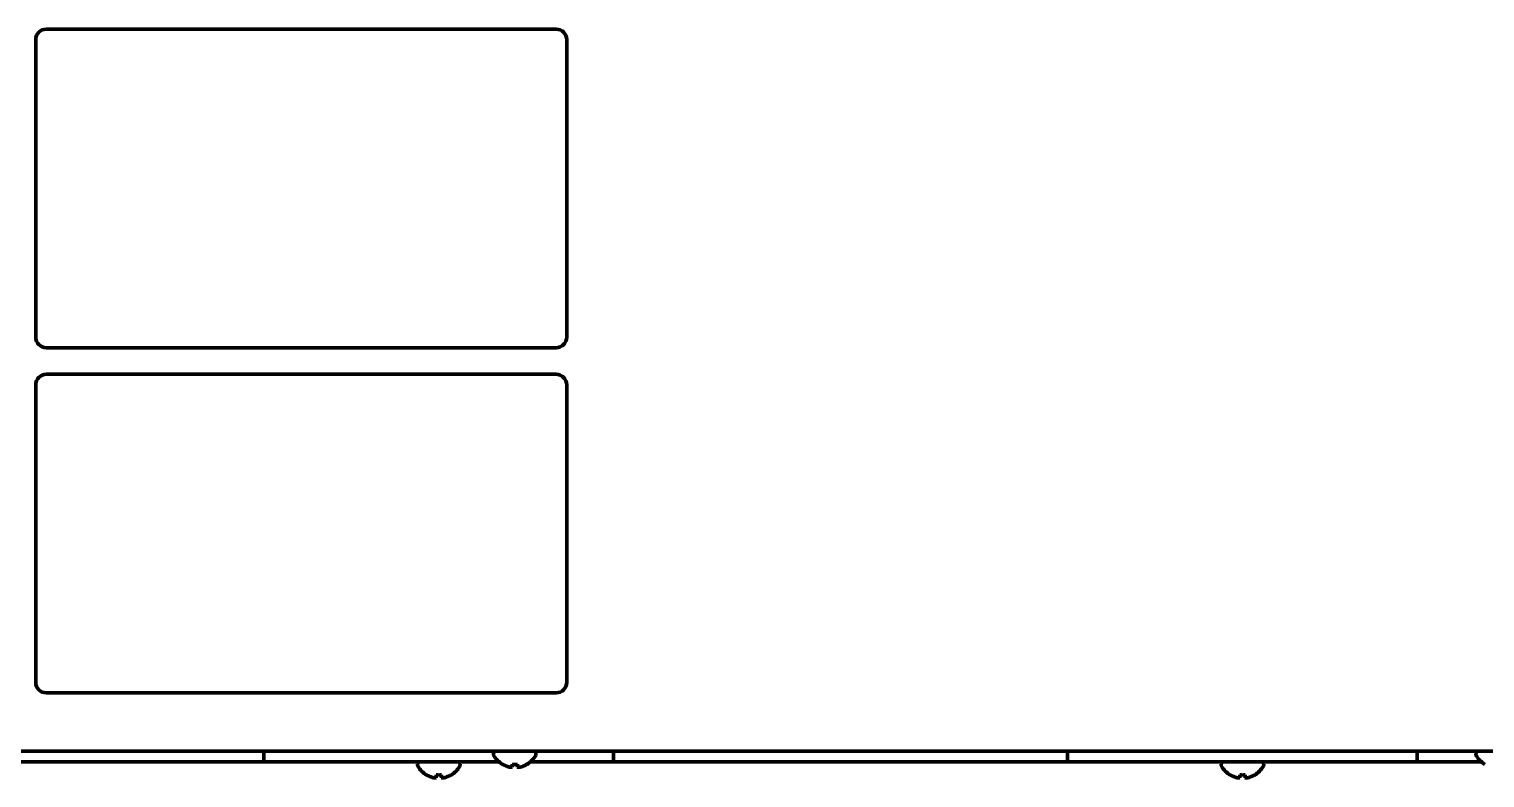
# Model space of a CAD drawing. Header units: inches. Extents: x -2898 to 7248, y 606 to 5598.
# Drawn here: x 1293.8 to 1567.9, y 2355.8 to 2496.8 of the extents above; entities that cross this region are included whole.
import ezdxf

# ---------------------------------------------------------------- set-up
doc = ezdxf.new("R2010")
doc.units = ezdxf.units.IN

msp = doc.modelspace()

# ---------------------------------------------------------------- linework, layer by layer
at = {"linetype": 'Continuous', "lineweight": 70}
for p, q in [((1295.02, 2494.84), (1295.02, 2438.84)), ((1393.02, 2496.84), (1297.02, 2496.84)), ((1395.02, 2438.84), (1395.02, 2494.84)), ((1297.02, 2436.84), (1393.02, 2436.84)), ((1393.02, 2431.84), (1297.02, 2431.84)), ((1295.02, 2429.84), (1295.02, 2373.84)), ((1395.02, 2373.84), (1395.02, 2429.84)), ((1297.02, 2371.84), (1393.02, 2371.84)), ((1773.22, 2360.84), (1194.02, 2360.84)), ((1338, 2360.84), (1338, 2358.84)), ((1381.22, 2360.44), (1381.22, 2360.24)), ((1389.22, 2360.24), (1389.22, 2360.44)), ((1403.84, 2360.84), (1403.84, 2358.84)), ((1489.34, 2360.84), (1489.34, 2358.84)), ((1555.18, 2360.84), (1555.18, 2358.84)), ((1566.22, 2360.44), (1566.22, 2360.24)), ((1260.5, 2358.84), (1330, 2358.84)), ((1330, 2358.84), (1338, 2358.84)), ((1338, 2358.84), (1341, 2358.84)), ((1341, 2358.84), (1382.27, 2358.84)), ((1366.92, 2358.44), (1366.92, 2358.24)), ((1374.92, 2358.24), (1374.92, 2358.44)), ((1382.92, 2358.37), (1382.92, 2358.4)), ((1387.52, 2358.4), (1387.52, 2358.37)), ((1388.18, 2358.84), (1400.84, 2358.84)), ((1400.84, 2358.84), (1403.84, 2358.84)), ((1403.84, 2358.84), (1411.84, 2358.84)), ((1411.84, 2358.84), (1481.34, 2358.84)), ((1481.34, 2358.84), (1489.34, 2358.84)), ((1489.34, 2358.84), (1492.34, 2358.84)), ((1492.34, 2358.84), (1552.18, 2358.84)), ((1518.26, 2358.44), (1518.26, 2358.24)), ((1526.26, 2358.24), (1526.26, 2358.44)), ((1552.18, 2358.84), (1555.18, 2358.84)), ((1555.18, 2358.84), (1563.18, 2358.84)), ((1563.18, 2358.84), (1567.27, 2358.84)), ((1368.62, 2356.37), (1368.62, 2356.4)), ((1373.22, 2356.4), (1373.22, 2356.37)), ((1519.96, 2356.37), (1519.96, 2356.4)), ((1524.56, 2356.4), (1524.56, 2356.37))]:
    msp.add_line(p, q, dxfattribs=at)
for centre, radius, start, end in [((1297.02, 2494.84), 2, 90, 180), ((1393.02, 2494.84), 2, 0, 90), ((1297.02, 2438.84), 2, 180, 270), ((1393.02, 2438.84), 2, 270, 0), ((1297.02, 2429.84), 2, 90, 180), ((1393.02, 2429.84), 2, 0, 90), ((1297.02, 2373.84), 2, 180, 270), ((1393.02, 2373.84), 2, 270, 0), ((1381.62, 2360.44), 0.4, 90, 180), ((1388.82, 2360.44), 0.4, 0, 90), ((1566.62, 2360.44), 0.4, 90, 180), ((1367.32, 2358.44), 0.4, 90, 180), ((1367.32, 2358.24), 0.4, 180, 210.3012), ((1371.12, 2360.46), 4.8, 210.3012, 238.4186), ((1370.73, 2360.46), 4.8, 301.5837, 329.6988), ((1374.52, 2358.44), 0.4, 0, 90), ((1374.52, 2358.24), 0.4, 329.6988, 0), ((1381.62, 2360.24), 0.4, 180, 210.3012), ((1385.42, 2362.46), 4.8, 210.3012, 238.4186), ((1385.22, 2362.15), 3.78, 262.3959, 269.9965), ((1385.22, 2362.15), 3.78, 270.0035, 277.6041), ((1385.02, 2362.46), 4.8, 301.5837, 329.6988), ((1388.82, 2360.24), 0.4, 329.6988, 0), ((1518.66, 2358.44), 0.4, 90, 180), ((1518.66, 2358.24), 0.4, 180, 210.3012), ((1522.46, 2360.46), 4.8, 210.3012, 238.4186), ((1522.06, 2360.46), 4.8, 301.5837, 329.6988), ((1525.86, 2358.44), 0.4, 0, 90), ((1525.86, 2358.24), 0.4, 329.6988, 0), ((1566.62, 2360.24), 0.4, 180, 210.3012), ((1570.42, 2362.46), 4.8, 210.3012, 238.4186), ((1370.93, 2360.15), 3.78, 262.3959, 269.9965), ((1370.92, 2360.15), 3.78, 270.0035, 277.6041), ((1522.26, 2360.15), 3.78, 262.3959, 269.9965), ((1522.26, 2360.15), 3.78, 270.0035, 277.6041)]:
    msp.add_arc(centre, radius, start, end, dxfattribs=at)
for points in [[(1382.92, 2358.4), (1383.13, 2358.27), (1383.34, 2358.17), (1383.66, 2358.03), (1383.77, 2357.99), (1383.99, 2357.91), (1384.11, 2357.88), (1384.22, 2357.85)], [(1385.72, 2358.4), (1385.72, 2358.27), (1385.72, 2358.17), (1385.72, 2358.03), (1385.72, 2357.99), (1385.72, 2357.91), (1385.72, 2357.88), (1385.72, 2357.85)], [(1368.62, 2356.4), (1368.83, 2356.27), (1369.04, 2356.17), (1369.36, 2356.03), (1369.47, 2355.99), (1369.7, 2355.91), (1369.81, 2355.88), (1369.92, 2355.85)], [(1371.42, 2356.4), (1371.42, 2356.27), (1371.42, 2356.17), (1371.42, 2356.03), (1371.42, 2355.99), (1371.42, 2355.91), (1371.42, 2355.88), (1371.42, 2355.85)], [(1519.96, 2356.4), (1520.17, 2356.27), (1520.38, 2356.17), (1520.7, 2356.03), (1520.81, 2355.99), (1521.03, 2355.91), (1521.15, 2355.88), (1521.26, 2355.85)], [(1522.76, 2356.4), (1522.76, 2356.27), (1522.76, 2356.17), (1522.76, 2356.03), (1522.76, 2355.99), (1522.76, 2355.91), (1522.76, 2355.88), (1522.76, 2355.85)]]:
    msp.add_open_spline(points, degree=3, knots=[0, 0, 0, 0, 0.5, 0.5, 0.75, 0.75, 1, 1, 1, 1], dxfattribs=at)
for points in [[(1384.22, 2357.85), (1384.25, 2357.84), (1384.3, 2357.84), (1384.37, 2357.83), (1384.45, 2357.83), (1384.52, 2357.83), (1384.58, 2357.83), (1384.65, 2357.84), (1384.7, 2357.84), (1384.72, 2357.85)], [(1384.72, 2357.85), (1384.72, 2357.86), (1384.72, 2357.89), (1384.72, 2357.94), (1384.72, 2358), (1384.72, 2358.06), (1384.72, 2358.13), (1384.72, 2358.2), (1384.72, 2358.29), (1384.72, 2358.36), (1384.72, 2358.4)], [(1385.72, 2357.85), (1385.75, 2357.84), (1385.79, 2357.84), (1385.87, 2357.83), (1385.94, 2357.83), (1386.01, 2357.83), (1386.08, 2357.83), (1386.15, 2357.84), (1386.2, 2357.84), (1386.22, 2357.85)], [(1386.22, 2357.85), (1386.28, 2357.86), (1386.38, 2357.89), (1386.55, 2357.94), (1386.71, 2358), (1386.86, 2358.06), (1387.01, 2358.13), (1387.17, 2358.2), (1387.34, 2358.29), (1387.46, 2358.36), (1387.52, 2358.4)], [(1369.92, 2355.85), (1369.95, 2355.84), (1370, 2355.84), (1370.08, 2355.83), (1370.15, 2355.83), (1370.22, 2355.83), (1370.29, 2355.83), (1370.36, 2355.84), (1370.4, 2355.84), (1370.42, 2355.85)], [(1370.42, 2355.85), (1370.42, 2355.86), (1370.42, 2355.89), (1370.42, 2355.94), (1370.42, 2356), (1370.42, 2356.06), (1370.42, 2356.13), (1370.42, 2356.2), (1370.42, 2356.29), (1370.42, 2356.36), (1370.42, 2356.4)], [(1371.42, 2355.85), (1371.45, 2355.84), (1371.5, 2355.84), (1371.57, 2355.83), (1371.64, 2355.83), (1371.71, 2355.83), (1371.78, 2355.83), (1371.85, 2355.84), (1371.9, 2355.84), (1371.92, 2355.85)], [(1371.92, 2355.85), (1371.98, 2355.86), (1372.09, 2355.89), (1372.25, 2355.94), (1372.41, 2356), (1372.56, 2356.06), (1372.71, 2356.13), (1372.87, 2356.2), (1373.04, 2356.29), (1373.16, 2356.36), (1373.22, 2356.4)], [(1521.26, 2355.85), (1521.29, 2355.84), (1521.34, 2355.84), (1521.41, 2355.83), (1521.49, 2355.83), (1521.56, 2355.83), (1521.62, 2355.83), (1521.69, 2355.84), (1521.74, 2355.84), (1521.76, 2355.85)], [(1521.76, 2355.85), (1521.76, 2355.86), (1521.76, 2355.89), (1521.76, 2355.94), (1521.76, 2356), (1521.76, 2356.06), (1521.76, 2356.13), (1521.76, 2356.2), (1521.76, 2356.29), (1521.76, 2356.36), (1521.76, 2356.4)], [(1522.76, 2355.85), (1522.79, 2355.84), (1522.83, 2355.84), (1522.91, 2355.83), (1522.98, 2355.83), (1523.05, 2355.83), (1523.12, 2355.83), (1523.19, 2355.84), (1523.24, 2355.84), (1523.26, 2355.85)], [(1523.26, 2355.85), (1523.32, 2355.86), (1523.42, 2355.89), (1523.59, 2355.94), (1523.75, 2356), (1523.9, 2356.06), (1524.05, 2356.13), (1524.21, 2356.2), (1524.38, 2356.29), (1524.5, 2356.36), (1524.56, 2356.4)]]:
    msp.add_open_spline(points, degree=3, dxfattribs=at)

doc.saveas('drawing.dxf')
